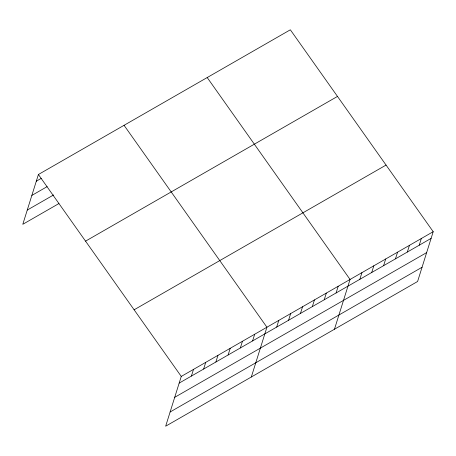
<?xml version="1.0" encoding="UTF-8"?>
<svg xmlns="http://www.w3.org/2000/svg" width="456" height="456" viewBox="0 0 456 456"><rect width="100%" height="100%" fill="white"/><g stroke="black" fill="none" stroke-linecap="round" stroke-linejoin="round"><path stroke-width="0.68" d="M433.2 231.699L181.26 376.422L165.659 426.206L417.599 281.489L433.2 231.699L290.341 29.794L38.401 174.511L22.8 224.301L58.898 203.564M191.406 376.075L193.498 369.394M203.638 369.046L205.736 362.366M215.876 362.018L217.974 355.338M228.114 354.985L230.206 348.304M240.352 347.957L242.444 341.276M252.59 340.928L254.682 334.248M251.319 377.004L266.92 327.22L124.06 125.309M276.701 327.077L278.798 320.397M288.58 320.255L290.671 313.574M300.458 313.432L302.55 306.751M312.337 306.609L314.429 299.928M324.21 299.786L326.308 293.105M336.089 292.963L338.181 286.282M334.459 329.243L350.06 279.46L207.201 77.549M359.841 279.317L361.939 272.637M371.72 272.494L373.812 265.814M383.599 265.671L385.69 258.991M395.477 258.848L397.569 252.168M407.35 252.025L409.448 245.345M419.229 245.203L421.321 238.522M36.309 181.197L41.205 178.381M31.852 195.419L47.145 186.629M27.257 210.073L53.569 194.963M85.546 241.144L337.486 96.421M134.115 309.795L386.055 165.072M179.168 383.103L431.108 238.385M174.711 397.33L426.651 252.607M170.116 411.985L422.056 267.262M38.401 174.511L181.26 376.422"/></g></svg>
